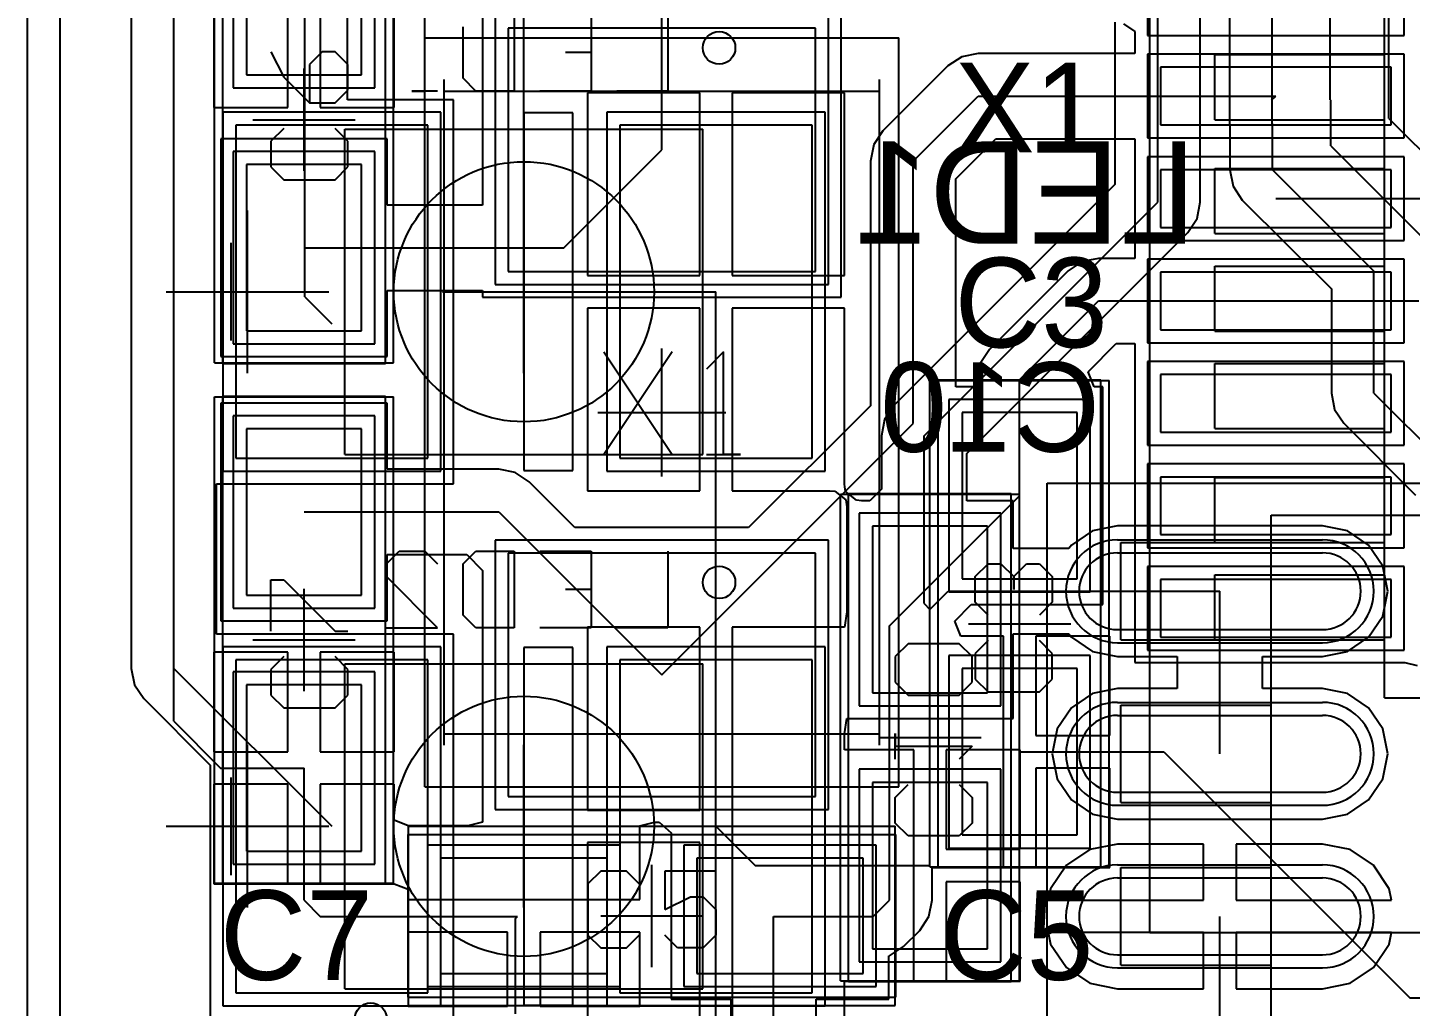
# Model space of a CAD drawing. Header units: millimetres. Extents: x 23.8 to 51.8, y 23.8 to 50.1.
# Drawn here: x 23.75 to 34.55, y 30.79 to 38.44 of the extents above; entities that cross this region are included whole.
import ezdxf

# ---------------------------------------------------------------- set-up
doc = ezdxf.new("R2010")
doc.units = ezdxf.units.MM
for name, color, linetype in [('BottomLayer', 5, 'Continuous'), ('BottomOverlay', 54, 'Continuous'), ('BottomPaste', 16, 'Continuous'), ('BottomSolder', 6, 'Continuous'), ('KeepOutLayer', 6, 'Continuous'), ('Mechanical13', 56, 'Continuous'), ('Mechanical14', 56, 'Continuous'), ('Mechanical15', 56, 'Continuous'), ('TopLayer', 1, 'Continuous'), ('TopOverlay', 2, 'Continuous'), ('TopPaste', 8, 'Continuous'), ('TopSolder', 216, 'Continuous')]:
    doc.layers.add(name, color=color, linetype=linetype)

msp = doc.modelspace()

# ---------------------------------------------------------------- linework, layer by layer
at = {"layer": 'BottomLayer'}
for p, q in [((24.005, 24.019), (24.005, 44.745)), ((25.915, 36.335), (25.915, 41.915)), ((24.559, 41.767), (24.559, 33.433)), ((24.892, 33.433), (24.892, 41.767)), ((33.921, 37.874), (33.921, 40.697)), ((33.467, 37.686), (33.467, 40.509)), ((32.574, 37.074), (32.574, 40.374)), ((32.907, 37.074), (32.907, 39.875)), ((33.134, 39.913), (33.134, 37.686)), ((27.625, 36.375), (27.625, 39.238)), ((34.379, 37.729), (34.379, 39.125)), ((26.248, 37.875), (26.248, 38.539)), ((32.24, 38.482), (32.24, 37.212)), ((28.998, 37.929), (28.121, 37.929)), ((28.121, 37.929), (28.121, 36.502)), ((28.998, 36.502), (28.998, 37.929)), ((30.129, 37.929), (29.252, 37.929)), ((29.252, 37.929), (29.252, 36.502)), ((30.129, 36.502), (30.129, 37.929)), ((27.075, 37.875), (26.248, 37.875)), ((27.075, 34.875), (27.075, 37.875)), ((33.921, 37.874), (33.925, 37.87)), ((33.925, 37.515), (33.925, 37.87)), ((33.134, 37.686), (33.138, 37.666)), ((33.467, 37.686), (33.471, 37.682)), ((33.471, 37.327), (33.471, 37.682)), ((34.379, 37.729), (36.358, 35.75)), ((26.875, 37.675), (25.375, 37.675)), ((25.375, 37.675), (25.375, 35.075)), ((26.875, 35.075), (26.875, 37.675)), ((29.875, 37.675), (28.375, 37.675)), ((28.375, 37.675), (28.375, 35.075)), ((29.875, 35.075), (29.875, 37.675)), ((33.138, 37.666), (33.138, 37.327)), ((33.925, 37.515), (35.125, 36.315)), ((33.138, 37.327), (33.163, 37.2)), ((33.471, 37.327), (34.263, 36.535)), ((32.24, 37.212), (30.514, 35.486)), ((33.163, 37.2), (33.235, 37.091)), ((30.75, 35.25), (32.574, 37.074)), ((32.882, 36.946), (32.907, 37.074)), ((33.235, 37.091), (33.93, 36.397)), ((32.809, 36.838), (32.882, 36.946)), ((31.083, 35.112), (32.809, 36.838)), ((28.121, 36.502), (28.998, 36.502)), ((29.252, 36.502), (30.129, 36.502)), ((34.263, 35.584), (34.263, 36.535)), ((33.93, 36.397), (33.93, 35.584)), ((25.915, 36.335), (26.125, 36.125)), ((27.625, 36.375), (29.125, 36.375)), ((29.125, 32.2), (29.125, 36.375)), ((28.998, 36.248), (28.121, 36.248)), ((28.121, 36.248), (28.121, 34.821)), ((28.998, 34.821), (28.998, 36.248)), ((30.129, 36.248), (29.252, 36.248)), ((29.252, 36.248), (29.252, 34.821)), ((30.129, 34.919), (30.129, 36.248)), ((33.93, 35.584), (33.955, 35.456)), ((34.263, 35.584), (34.824, 35.023)), ((30.514, 35.486), (30.442, 35.378)), ((33.955, 35.456), (34.027, 35.348)), ((30.442, 35.378), (30.417, 35.25)), ((34.027, 35.348), (34.588, 34.787)), ((30.417, 35.25), (30.417, 34.833)), ((30.75, 33.939), (30.75, 35.25)), ((31.083, 34.743), (31.083, 35.112)), ((25.375, 35.075), (26.875, 35.075)), ((28.375, 35.075), (29.875, 35.075)), ((25.225, 33.7), (25.225, 34.875)), ((25.225, 34.875), (27.075, 34.875)), ((30.129, 34.872), (30.129, 34.919)), ((28.121, 34.821), (28.998, 34.821)), ((29.252, 34.821), (30.007, 34.821)), ((30.007, 34.821), (30.015, 34.821)), ((30.015, 34.821), (30.054, 34.818)), ((30.054, 34.818), (30.139, 34.749)), ((30.131, 34.85), (30.129, 34.872)), ((30.136, 34.815), (30.131, 34.85)), ((30.221, 34.746), (30.136, 34.815)), ((30.417, 34.833), (30.327, 34.743)), ((30.139, 34.749), (30.144, 34.714)), ((30.144, 34.714), (30.146, 34.692)), ((30.146, 34.692), (30.146, 34.645)), ((30.26, 34.743), (30.221, 34.746)), ((30.268, 34.743), (30.26, 34.743)), ((30.327, 34.743), (30.268, 34.743)), ((31.446, 34.743), (31.083, 34.743)), ((31.446, 34.369), (31.446, 34.743)), ((30.146, 34.645), (30.146, 33.874)), ((30.346, 34.543), (30.346, 33.243)), ((31.246, 34.543), (30.346, 34.543)), ((31.246, 33.243), (31.246, 34.543)), ((32.065, 34.507), (31.9, 34.396)), ((32.26, 34.546), (32.065, 34.507)), ((33.86, 34.546), (32.26, 34.546)), ((34.055, 34.507), (33.86, 34.546)), ((34.22, 34.396), (34.055, 34.507)), ((31.881, 34.369), (31.446, 34.369)), ((31.9, 34.396), (31.881, 34.369)), ((32.26, 34.336), (33.86, 34.336)), ((34.331, 34.231), (34.22, 34.396)), ((34.37, 34.036), (34.331, 34.231)), ((30.796, 33.893), (30.939, 34.036)), ((30.939, 34.036), (33.06, 34.036)), ((33.06, 32.766), (33.06, 34.036)), ((34.331, 33.841), (34.37, 34.036)), ((30.75, 33.939), (30.796, 33.893)), ((30.146, 33.874), (30.129, 33.754)), ((34.22, 33.676), (34.331, 33.841)), ((27.075, 33.7), (25.225, 33.7)), ((27.075, 30.7), (27.075, 33.7)), ((28.998, 33.754), (28.121, 33.754)), ((28.121, 33.754), (28.121, 32.327)), ((28.998, 32.327), (28.998, 33.754)), ((30.019, 33.754), (29.252, 33.754)), ((29.252, 33.754), (29.252, 32.2)), ((30.129, 33.754), (30.019, 33.754)), ((31.446, 33.043), (31.446, 33.703)), ((31.446, 33.703), (31.881, 33.703)), ((31.881, 33.703), (31.9, 33.676)), ((32.26, 33.736), (33.86, 33.736)), ((31.9, 33.676), (32.065, 33.565)), ((34.055, 33.565), (34.22, 33.676)), ((26.875, 33.5), (25.375, 33.5)), ((25.375, 33.5), (25.375, 30.9)), ((26.875, 30.9), (26.875, 33.5)), ((29.875, 33.5), (28.375, 33.5)), ((28.375, 33.5), (28.375, 30.9)), ((29.875, 30.9), (29.875, 33.5)), ((32.065, 33.565), (32.26, 33.526)), ((32.26, 33.526), (32.727, 33.526)), ((32.727, 33.526), (32.727, 33.276)), ((33.393, 33.276), (33.393, 33.526)), ((33.393, 33.526), (33.86, 33.526)), ((33.86, 33.526), (34.055, 33.565)), ((24.559, 33.433), (24.584, 33.305)), ((24.892, 33.433), (26.125, 32.2)), ((24.584, 33.305), (24.656, 33.197)), ((32.26, 33.276), (32.065, 33.237)), ((32.727, 33.276), (32.26, 33.276)), ((33.86, 33.276), (33.393, 33.276)), ((34.055, 33.237), (33.86, 33.276)), ((24.656, 33.197), (25.175, 32.678)), ((30.346, 33.243), (31.246, 33.243)), ((32.065, 33.237), (31.9, 33.126)), ((34.22, 33.126), (34.055, 33.237)), ((30.129, 32.923), (30.146, 33.043)), ((30.146, 33.043), (30.256, 33.043)), ((30.256, 33.043), (31.446, 33.043)), ((31.9, 33.126), (31.789, 32.961)), ((32.26, 33.066), (33.86, 33.066)), ((34.331, 32.961), (34.22, 33.126)), ((31.789, 32.961), (31.75, 32.766)), ((34.37, 32.766), (34.331, 32.961)), ((30.129, 32.797), (30.129, 32.923)), ((30.669, 32.797), (30.129, 32.797)), ((30.669, 31.893), (30.669, 32.797)), ((31.5, 32.797), (30.923, 32.797)), ((30.923, 32.797), (30.923, 32.02)), ((31.5, 32.02), (31.5, 32.797)), ((31.75, 32.766), (31.789, 32.571)), ((34.331, 32.571), (34.37, 32.766)), ((25.175, 32.678), (25.175, 30.7)), ((30.346, 32.543), (30.346, 31.243)), ((31.246, 32.543), (30.346, 32.543)), ((31.246, 31.243), (31.246, 32.543)), ((31.789, 32.571), (31.9, 32.406)), ((34.22, 32.406), (34.331, 32.571)), ((31.9, 32.406), (32.065, 32.295)), ((32.26, 32.466), (33.86, 32.466)), ((34.055, 32.295), (34.22, 32.406)), ((28.121, 32.327), (28.998, 32.327)), ((32.065, 32.295), (32.26, 32.256)), ((33.86, 32.256), (34.055, 32.295)), ((29.125, 30.226), (29.125, 32.2)), ((29.125, 32.2), (29.432, 31.893)), ((29.252, 32.2), (29.252, 30.646)), ((32.26, 32.256), (33.86, 32.256)), ((28.998, 32.073), (28.121, 32.073)), ((28.121, 32.073), (28.121, 30.646)), ((28.998, 30.646), (28.998, 32.073)), ((30.923, 32.02), (31.5, 32.02)), ((32.044, 32.018), (31.861, 31.895)), ((32.26, 32.061), (32.044, 32.018)), ((32.933, 32.061), (32.26, 32.061)), ((32.933, 31.623), (32.933, 32.061)), ((33.86, 32.061), (33.187, 32.061)), ((33.187, 32.061), (33.187, 31.623)), ((34.076, 32.018), (33.86, 32.061)), ((34.259, 31.895), (34.076, 32.018)), ((29.432, 31.893), (30.796, 31.893)), ((30.669, 30.989), (30.669, 31.893)), ((31.861, 31.895), (31.738, 31.712)), ((34.382, 31.712), (34.259, 31.895)), ((31.5, 31.766), (30.923, 31.766)), ((30.923, 31.766), (30.923, 30.989)), ((31.5, 30.989), (31.5, 31.766)), ((32.26, 31.796), (33.86, 31.796)), ((31.738, 31.712), (31.72, 31.623)), ((34.4, 31.623), (34.382, 31.712)), ((31.72, 31.623), (32.933, 31.623)), ((33.187, 31.623), (34.4, 31.623)), ((33.06, 30.226), (33.06, 31.496)), ((32.933, 31.369), (31.72, 31.369)), ((31.72, 31.369), (31.738, 31.28)), ((32.933, 30.931), (32.933, 31.369)), ((34.4, 31.369), (33.187, 31.369)), ((33.187, 31.369), (33.187, 30.931)), ((34.382, 31.28), (34.4, 31.369)), ((30.346, 31.243), (31.246, 31.243)), ((31.738, 31.28), (31.861, 31.097)), ((34.259, 31.097), (34.382, 31.28)), ((31.861, 31.097), (32.044, 30.974)), ((32.26, 31.196), (33.86, 31.196)), ((34.076, 30.974), (34.259, 31.097)), ((30.129, 30.646), (30.129, 30.989)), ((30.129, 30.989), (30.669, 30.989)), ((30.923, 30.989), (31.5, 30.989)), ((25.375, 30.9), (26.875, 30.9)), ((28.375, 30.9), (29.875, 30.9)), ((32.044, 30.974), (32.26, 30.931)), ((32.26, 30.931), (32.933, 30.931)), ((33.187, 30.931), (33.86, 30.931)), ((33.86, 30.931), (34.076, 30.974))]:
    msp.add_line(p, q, dxfattribs=at)
for centre, start, end in [((32.26, 34.036), 90, 270), ((33.86, 34.036), 270, 90), ((32.26, 32.766), 90, 270), ((33.86, 32.766), 270, 90), ((32.26, 31.496), 90, 270), ((33.86, 31.496), 270, 90)]:
    msp.add_arc(centre, 0.3, start, end, dxfattribs=at)
at = {"layer": 'BottomOverlay'}
for p, q in [((28.006, 37.772), (27.625, 37.772)), ((27.625, 37.772), (27.625, 34.978)), ((28.006, 34.978), (28.006, 37.772)), ((27.625, 34.978), (28.006, 34.978)), ((28.006, 33.597), (27.625, 33.597)), ((27.625, 33.597), (27.625, 30.803)), ((28.006, 30.803), (28.006, 33.597)), ((27.625, 30.803), (28.006, 30.803))]:
    msp.add_line(p, q, dxfattribs=at)
for centre in [(29.149, 38.28), (29.149, 34.105)]:
    msp.add_circle(centre, 0.127, dxfattribs=at)
at = {"layer": 'BottomPaste'}
for p, q in [((26.875, 37.675), (25.375, 37.675)), ((25.375, 37.675), (25.375, 35.075)), ((26.875, 35.075), (26.875, 37.675)), ((29.875, 37.675), (28.375, 37.675)), ((28.375, 37.675), (28.375, 35.075)), ((29.875, 35.075), (29.875, 37.675)), ((25.375, 35.075), (26.875, 35.075)), ((28.375, 35.075), (29.875, 35.075)), ((30.346, 34.543), (30.346, 33.243)), ((31.246, 34.543), (30.346, 34.543)), ((31.246, 33.243), (31.246, 34.543)), ((32.26, 34.336), (33.86, 34.336)), ((32.26, 33.736), (33.86, 33.736)), ((26.875, 33.5), (25.375, 33.5)), ((25.375, 33.5), (25.375, 30.9)), ((26.875, 30.9), (26.875, 33.5)), ((29.875, 33.5), (28.375, 33.5)), ((28.375, 33.5), (28.375, 30.9)), ((29.875, 30.9), (29.875, 33.5)), ((30.346, 33.243), (31.246, 33.243)), ((32.26, 33.066), (33.86, 33.066)), ((30.346, 32.543), (30.346, 31.243)), ((31.246, 32.543), (30.346, 32.543)), ((31.246, 31.243), (31.246, 32.543)), ((32.26, 32.466), (33.86, 32.466)), ((32.26, 31.796), (33.86, 31.796)), ((30.346, 31.243), (31.246, 31.243)), ((32.26, 31.196), (33.86, 31.196)), ((25.375, 30.9), (26.875, 30.9)), ((28.375, 30.9), (29.875, 30.9))]:
    msp.add_line(p, q, dxfattribs=at)
for centre, start, end in [((32.26, 34.036), 90, 270), ((33.86, 34.036), 270, 90), ((32.26, 32.766), 90, 270), ((33.86, 32.766), 270, 90), ((32.26, 31.496), 90, 270), ((33.86, 31.496), 270, 90)]:
    msp.add_arc(centre, 0.3, start, end, dxfattribs=at)
at = {"layer": 'BottomSolder'}
for p, q in [((26.977, 37.777), (25.273, 37.777)), ((25.273, 37.777), (25.273, 34.973)), ((26.977, 34.973), (26.977, 37.777)), ((29.977, 37.777), (28.273, 37.777)), ((28.273, 37.777), (28.273, 34.973)), ((29.977, 34.973), (29.977, 37.777)), ((25.273, 34.973), (26.977, 34.973)), ((28.273, 34.973), (29.977, 34.973)), ((30.244, 34.645), (30.244, 33.141)), ((31.348, 34.645), (30.244, 34.645)), ((31.348, 33.141), (31.348, 34.645)), ((32.26, 34.438), (33.86, 34.438)), ((26.977, 33.602), (25.273, 33.602)), ((25.273, 33.602), (25.273, 30.798)), ((26.977, 30.798), (26.977, 33.602)), ((29.977, 33.602), (28.273, 33.602)), ((28.273, 33.602), (28.273, 30.798)), ((29.977, 30.798), (29.977, 33.602)), ((32.26, 33.634), (33.86, 33.634)), ((32.26, 33.168), (33.86, 33.168)), ((30.244, 33.141), (31.348, 33.141)), ((30.244, 32.645), (30.244, 31.141)), ((31.348, 32.645), (30.244, 32.645)), ((31.348, 31.141), (31.348, 32.645)), ((32.26, 32.364), (33.86, 32.364)), ((32.26, 31.898), (33.86, 31.898)), ((30.244, 31.141), (31.348, 31.141)), ((32.26, 31.094), (33.86, 31.094)), ((25.273, 30.798), (26.977, 30.798)), ((28.273, 30.798), (29.977, 30.798))]:
    msp.add_line(p, q, dxfattribs=at)
for centre, start, end in [((32.26, 34.036), 90, 270), ((33.86, 34.036), 270, 90), ((32.26, 32.766), 90, 270), ((33.86, 32.766), 270, 90), ((32.26, 31.496), 90, 270), ((33.86, 31.496), 270, 90)]:
    msp.add_arc(centre, 0.402, start, end, dxfattribs=at)
at = {"layer": 'KeepOutLayer'}
msp.add_line((23.75, 23.75), (23.75, 45), dxfattribs=at)
at = {"layer": 'Mechanical13'}
for p, q in [((23.75, 23.75), (23.75, 45)), ((34.346, 33.203), (34.346, 40.203)), ((25.273, 35.814), (25.273, 39.624)), ((26.543, 35.814), (26.543, 39.624)), ((25.65, 38.25), (25.75, 38.05)), ((26.05, 38.25), (25.95, 38.15)), ((26.15, 38.25), (26.05, 38.25)), ((26.25, 38.15), (26.15, 38.25)), ((33.02, 37.719), (33.02, 38.227)), ((33.02, 38.227), (34.346, 38.227)), ((25.95, 38.15), (25.95, 37.85)), ((26.25, 37.95), (26.25, 38.15)), ((25.75, 38.05), (25.95, 37.85)), ((26.15, 37.85), (26.25, 37.95)), ((27.002, 32.923), (27.002, 37.943)), ((27.002, 37.943), (30.402, 37.943)), ((30.402, 32.923), (30.402, 37.943)), ((25.95, 37.85), (26.15, 37.85)), ((33.02, 37.719), (34.346, 37.719)), ((25.75, 37.65), (25.65, 37.55)), ((26.25, 37.55), (26.15, 37.65)), ((25.65, 37.55), (25.65, 37.35)), ((26.25, 37.35), (26.25, 37.55)), ((25.65, 37.35), (25.75, 37.25)), ((25.75, 37.25), (26.15, 37.25)), ((26.15, 37.25), (26.25, 37.35)), ((33.02, 36.83), (33.02, 37.338)), ((33.02, 37.338), (34.346, 37.338)), ((33.02, 36.83), (34.346, 36.83)), ((33.02, 36.068), (33.02, 36.576)), ((33.02, 36.576), (34.346, 36.576)), ((33.02, 36.068), (34.346, 36.068)), ((28.25, 35.905), (28.783, 35.105)), ((28.783, 35.905), (28.25, 35.105)), ((29.183, 35.905), (29.05, 35.771)), ((29.183, 35.105), (29.183, 35.905)), ((25.273, 35.814), (26.543, 35.814)), ((33.02, 35.306), (33.02, 35.814)), ((33.02, 35.814), (34.346, 35.814)), ((30.861, 31.877), (30.861, 35.687)), ((30.861, 35.687), (32.131, 35.687)), ((32.131, 31.877), (32.131, 35.687)), ((25.273, 31.75), (25.273, 35.56)), ((25.273, 35.56), (26.543, 35.56)), ((26.543, 31.75), (26.543, 35.56)), ((33.02, 35.306), (34.346, 35.306)), ((29.05, 35.105), (29.316, 35.105)), ((29.316, 35.105), (29.183, 35.105)), ((33.02, 34.417), (33.02, 34.925)), ((33.02, 34.925), (34.346, 34.925)), ((33.02, 34.417), (34.346, 34.417)), ((31.15, 34.15), (31.25, 34.25)), ((31.25, 34.25), (31.35, 34.25)), ((31.35, 34.25), (31.45, 34.15)), ((31.45, 34.15), (31.55, 34.25)), ((31.55, 34.25), (31.65, 34.25)), ((31.65, 34.25), (31.75, 34.15)), ((25.65, 33.725), (25.65, 34.125)), ((25.65, 34.125), (25.75, 34.125)), ((25.75, 34.125), (26.15, 33.725)), ((31.15, 33.95), (31.15, 34.15)), ((31.45, 34.15), (31.45, 34.05)), ((31.45, 34.05), (31.45, 34.15)), ((31.75, 34.15), (31.75, 33.95)), ((33.02, 33.655), (33.02, 34.163)), ((33.02, 34.163), (34.346, 34.163)), ((31.25, 33.85), (31.15, 33.95)), ((31.75, 33.95), (31.65, 33.85)), ((26.15, 33.725), (26.25, 33.725)), ((31.25, 33.65), (31.15, 33.55)), ((31.75, 33.55), (31.65, 33.65)), ((33.02, 33.655), (34.346, 33.655)), ((25.75, 33.525), (25.65, 33.425)), ((26.25, 33.425), (26.15, 33.525)), ((31.15, 33.55), (31.15, 33.35)), ((31.75, 33.35), (31.75, 33.55)), ((25.65, 33.425), (25.65, 33.225)), ((26.25, 33.225), (26.25, 33.425)), ((31.15, 33.35), (31.25, 33.25)), ((31.65, 33.25), (31.75, 33.35)), ((25.65, 33.225), (25.75, 33.125)), ((26.15, 33.125), (26.25, 33.225)), ((31.25, 33.25), (31.65, 33.25)), ((34.346, 33.203), (41.346, 33.203)), ((25.75, 33.125), (26.15, 33.125)), ((27.002, 32.923), (30.402, 32.923)), ((26.72, 32.135), (30.53, 32.135)), ((26.72, 30.865), (26.72, 32.135)), ((30.53, 30.865), (30.53, 32.135)), ((30.861, 31.877), (32.131, 31.877)), ((25.273, 31.75), (26.543, 31.75)), ((28.225, 31.85), (28.125, 31.75)), ((28.125, 31.75), (28.125, 31.35)), ((28.425, 31.85), (28.225, 31.85)), ((28.525, 31.75), (28.425, 31.85)), ((29.125, 31.85), (28.725, 31.85)), ((28.725, 31.85), (28.725, 31.55)), ((28.725, 31.55), (28.925, 31.65)), ((28.925, 31.65), (29.025, 31.65)), ((29.025, 31.65), (29.125, 31.55)), ((29.125, 31.55), (29.125, 31.35)), ((28.125, 31.35), (28.225, 31.25)), ((28.425, 31.25), (28.525, 31.35)), ((28.825, 31.25), (28.725, 31.35)), ((29.125, 31.35), (29.025, 31.25)), ((28.225, 31.25), (28.425, 31.25)), ((29.025, 31.25), (28.825, 31.25)), ((26.72, 30.865), (30.53, 30.865))]:
    msp.add_line(p, q, dxfattribs=at)
at = {"layer": 'Mechanical14'}
for p, q in [((23.75, 23.75), (23.75, 45)), ((26.851, 37.943), (26.851, 38.543)), ((27.151, 38.043), (27.151, 38.443)), ((27.55, 38.543), (27.55, 37.943)), ((28.15, 38.543), (28.15, 37.943)), ((28.75, 38.543), (28.75, 37.943)), ((28.15, 38.243), (27.95, 38.243)), ((27.25, 37.943), (27.151, 38.043)), ((26.951, 37.943), (26.751, 37.943)), ((26.751, 37.943), (26.851, 37.943)), ((27.55, 37.943), (27.25, 37.943)), ((28.15, 37.943), (27.75, 37.943)), ((28.75, 37.943), (28.35, 37.943)), ((26.228, 35.105), (26.228, 37.645)), ((26.228, 37.645), (29.022, 37.645)), ((29.022, 35.105), (29.022, 37.645)), ((25.466, 35.74), (25.466, 37.01)), ((24.831, 36.375), (26.101, 36.375)), ((26.228, 35.105), (29.022, 35.105)), ((30.161, 34.798), (31.431, 34.798)), ((30.161, 30.988), (30.161, 34.798)), ((31.431, 30.988), (31.431, 34.798)), ((33.46, 29.631), (33.46, 34.631)), ((33.46, 34.631), (37.46, 34.631)), ((26.551, 34.25), (26.651, 34.35)), ((26.651, 34.35), (26.851, 34.35)), ((26.851, 34.35), (26.951, 34.25)), ((27.151, 34.25), (27.25, 34.35)), ((27.25, 34.35), (27.55, 34.35)), ((27.55, 34.35), (27.55, 33.75)), ((27.75, 34.35), (28.15, 34.35)), ((28.15, 34.35), (28.15, 33.75)), ((28.75, 34.35), (28.75, 33.75)), ((32.285, 34.417), (33.46, 34.417)), ((32.285, 33.655), (32.285, 34.417)), ((26.551, 34.15), (26.551, 34.25)), ((27.151, 33.85), (27.151, 34.25)), ((26.951, 33.75), (26.551, 34.15)), ((28.15, 34.05), (27.95, 34.05)), ((27.25, 33.75), (27.151, 33.85)), ((26.551, 33.75), (26.951, 33.75)), ((27.55, 33.75), (27.25, 33.75)), ((28.15, 33.75), (27.75, 33.75)), ((28.75, 33.75), (28.35, 33.75)), ((30.625, 33.625), (30.525, 33.525)), ((31.025, 33.625), (30.625, 33.625)), ((31.125, 33.525), (31.025, 33.625)), ((32.285, 33.655), (33.46, 33.655)), ((30.525, 33.525), (30.525, 33.325)), ((31.125, 33.325), (31.125, 33.525)), ((26.228, 33.47), (29.022, 33.47)), ((26.228, 30.93), (26.228, 33.47)), ((29.022, 30.93), (29.022, 33.47)), ((30.525, 33.325), (30.625, 33.225)), ((31.025, 33.225), (31.125, 33.325)), ((30.625, 33.225), (31.025, 33.225)), ((32.285, 33.147), (33.46, 33.147)), ((32.285, 32.385), (32.285, 33.147)), ((25.466, 31.565), (25.466, 32.835)), ((30.525, 32.725), (30.525, 32.925)), ((30.525, 32.925), (30.525, 32.825)), ((30.525, 32.825), (31.125, 32.825)), ((31.125, 32.825), (31.025, 32.725)), ((30.525, 32.425), (30.625, 32.525)), ((31.025, 32.525), (31.125, 32.425)), ((30.525, 32.225), (30.525, 32.425)), ((31.125, 32.425), (31.125, 32.225)), ((32.285, 32.385), (33.46, 32.385)), ((24.831, 32.2), (26.101, 32.2)), ((30.625, 32.125), (30.525, 32.225)), ((31.125, 32.225), (31.025, 32.125)), ((31.025, 32.125), (30.625, 32.125)), ((32.285, 31.877), (33.46, 31.877)), ((32.285, 31.115), (32.285, 31.877)), ((32.285, 31.115), (33.46, 31.115)), ((30.161, 30.988), (31.431, 30.988)), ((26.228, 30.93), (29.022, 30.93))]:
    msp.add_line(p, q, dxfattribs=at)
for centre in [(27.625, 36.375), (27.625, 32.2)]:
    msp.add_circle(centre, 1.016, dxfattribs=at)
at = {"layer": 'Mechanical15'}
for p, q in [((32.512, 31.369), (32.512, 42.037)), ((25.208, 35.819), (25.208, 39.619)), ((26.608, 35.819), (26.608, 39.619)), ((26.852, 32.508), (26.852, 38.358)), ((26.852, 38.358), (30.552, 38.358)), ((30.552, 32.508), (30.552, 38.358)), ((25.908, 37.319), (25.908, 38.119)), ((25.508, 37.719), (26.308, 37.719)), ((26.228, 37.645), (29.022, 37.645)), ((26.228, 35.105), (26.228, 37.645)), ((29.022, 35.105), (29.022, 37.645)), ((27.625, 35.74), (27.625, 37.01)), ((25.339, 35.994), (25.339, 36.756)), ((24.958, 36.375), (25.72, 36.375)), ((26.99, 36.375), (28.26, 36.375)), ((28.702, 34.933), (28.702, 35.933)), ((25.208, 35.819), (26.608, 35.819)), ((30.796, 31.882), (30.796, 35.682)), ((30.796, 35.682), (32.196, 35.682)), ((32.196, 31.882), (32.196, 35.682)), ((25.208, 31.755), (25.208, 35.555)), ((25.208, 35.555), (26.608, 35.555)), ((26.608, 31.755), (26.608, 35.555)), ((28.202, 35.433), (29.202, 35.433)), ((26.228, 35.105), (29.022, 35.105)), ((31.71, 29.381), (31.71, 34.881)), ((31.71, 34.881), (39.21, 34.881)), ((30.096, 34.793), (31.496, 34.793)), ((30.096, 30.993), (30.096, 34.793)), ((31.496, 30.993), (31.496, 34.793)), ((31.496, 33.382), (31.496, 34.182)), ((25.908, 33.255), (25.908, 34.055)), ((31.096, 33.782), (31.896, 33.782)), ((25.508, 33.655), (26.308, 33.655)), ((26.228, 30.93), (26.228, 33.47)), ((26.228, 33.47), (29.022, 33.47)), ((29.022, 30.93), (29.022, 33.47)), ((30.796, 32.493), (30.796, 33.293)), ((27.625, 31.565), (27.625, 32.835)), ((30.396, 32.893), (31.196, 32.893)), ((25.339, 31.819), (25.339, 32.581)), ((26.852, 32.508), (30.552, 32.508)), ((24.958, 32.2), (25.72, 32.2)), ((26.725, 32.2), (30.525, 32.2)), ((26.725, 30.8), (26.725, 32.2)), ((26.99, 32.2), (28.26, 32.2)), ((30.525, 30.8), (30.525, 32.2)), ((28.625, 31.1), (28.625, 31.9)), ((30.796, 31.882), (32.196, 31.882)), ((25.208, 31.755), (26.608, 31.755)), ((28.225, 31.5), (29.025, 31.5)), ((32.512, 31.369), (43.18, 31.369)), ((30.096, 30.993), (31.496, 30.993)), ((26.228, 30.93), (29.022, 30.93)), ((26.725, 30.8), (30.525, 30.8))]:
    msp.add_line(p, q, dxfattribs=at)
for centre in [(27.625, 36.375), (27.625, 32.2)]:
    msp.add_circle(centre, 1.016, dxfattribs=at)
at = {"layer": 'TopLayer'}
for p, q in [((24.005, 24.019), (24.005, 44.745)), ((24.892, 33.02), (24.892, 40.517)), ((28.702, 37.483), (28.702, 39.497)), ((25.458, 39.369), (25.458, 38.069)), ((26.358, 38.069), (26.358, 39.369)), ((25.204, 38.592), (25.204, 37.815)), ((25.781, 37.815), (25.781, 38.592)), ((26.035, 38.592), (26.035, 37.815)), ((26.612, 37.815), (26.612, 38.592)), ((27.302, 38.633), (27.302, 37.052)), ((30.102, 36.333), (30.102, 38.633)), ((32.308, 38.467), (32.396, 38.409)), ((27.502, 38.433), (27.502, 36.533)), ((29.902, 38.433), (27.502, 38.433)), ((29.902, 36.533), (29.902, 38.433)), ((32.396, 38.409), (32.396, 38.236)), ((31.172, 38.236), (31.044, 38.211)), ((32.396, 38.236), (31.172, 38.236)), ((30.936, 38.139), (30.429, 37.632)), ((31.044, 38.211), (30.936, 38.139)), ((34.396, 38.128), (32.596, 38.128)), ((32.596, 38.128), (32.596, 37.678)), ((34.396, 37.678), (34.396, 38.128)), ((25.458, 38.069), (26.358, 38.069)), ((30.665, 37.396), (31.172, 37.903)), ((31.172, 37.903), (33.496, 37.903)), ((33.464, 37.871), (33.496, 37.903)), ((25.204, 37.815), (25.781, 37.815)), ((26.035, 37.815), (26.612, 37.815)), ((30.429, 37.632), (30.357, 37.524)), ((32.596, 37.678), (34.396, 37.678)), ((26.558, 37.569), (25.258, 37.569)), ((25.258, 37.569), (25.258, 35.869)), ((26.558, 37.052), (26.558, 37.569)), ((27.938, 36.719), (28.702, 37.483)), ((30.357, 37.524), (30.332, 37.396)), ((30.998, 37.258), (31.31, 37.57)), ((31.31, 37.57), (32.396, 37.57)), ((32.396, 37.57), (32.396, 37.478)), ((32.396, 37.478), (32.396, 36.678)), ((25.458, 37.369), (25.458, 36.069)), ((26.358, 37.369), (25.458, 37.369)), ((26.358, 36.069), (26.358, 37.369)), ((30.332, 37.396), (30.332, 35.484)), ((30.665, 35.346), (30.665, 37.396)), ((30.998, 35.632), (30.998, 37.258)), ((34.396, 37.328), (32.596, 37.328)), ((32.596, 37.328), (32.596, 36.878)), ((34.396, 36.878), (34.396, 37.328)), ((27.302, 37.052), (26.558, 37.052)), ((33.496, 37.103), (34.728, 37.103)), ((32.596, 36.878), (34.396, 36.878)), ((25.908, 36.719), (27.938, 36.719)), ((31.984, 36.611), (31.876, 36.539)), ((32.112, 36.636), (31.984, 36.611)), ((32.396, 36.636), (32.112, 36.636)), ((32.396, 36.678), (32.396, 36.636)), ((27.502, 36.533), (29.902, 36.533)), ((31.876, 36.539), (31.26, 35.923)), ((34.396, 36.528), (32.596, 36.528)), ((32.596, 36.528), (32.596, 36.078)), ((34.396, 36.078), (34.396, 36.528)), ((26.558, 35.869), (26.558, 36.386)), ((26.558, 36.386), (27.302, 36.386)), ((27.302, 36.386), (27.302, 36.333)), ((27.302, 36.333), (30.102, 36.333)), ((31.496, 35.687), (32.112, 36.303)), ((32.112, 36.303), (33.496, 36.303)), ((33.496, 36.303), (34.613, 36.303)), ((25.458, 36.069), (26.358, 36.069)), ((32.596, 36.078), (34.396, 36.078)), ((32.03, 35.749), (32.25, 35.97)), ((32.25, 35.97), (32.396, 35.97)), ((32.396, 35.97), (32.396, 35.078)), ((25.258, 35.869), (26.558, 35.869)), ((31.26, 35.923), (31.188, 35.815)), ((31.188, 35.815), (31.163, 35.687)), ((32.078, 35.632), (32.03, 35.749)), ((31.163, 35.632), (30.998, 35.632)), ((31.163, 35.687), (31.163, 35.632)), ((31.496, 34.782), (31.496, 35.687)), ((32.146, 35.632), (32.078, 35.632)), ((32.146, 33.932), (32.146, 35.632)), ((34.396, 35.728), (32.596, 35.728)), ((32.596, 35.728), (32.596, 35.278)), ((34.396, 35.278), (34.396, 35.728)), ((26.558, 35.505), (25.258, 35.505)), ((25.258, 35.505), (25.258, 33.805)), ((26.558, 34.988), (26.558, 35.505)), ((30.332, 35.484), (29.38, 34.533)), ((31.946, 35.432), (31.046, 35.432)), ((31.046, 35.432), (31.046, 34.132)), ((31.946, 34.132), (31.946, 35.432)), ((28.702, 33.383), (30.665, 35.346)), ((26.358, 35.305), (25.458, 35.305)), ((25.458, 35.305), (25.458, 34.005)), ((26.358, 34.005), (26.358, 35.305)), ((32.596, 35.278), (34.396, 35.278)), ((27.43, 34.988), (26.558, 34.988)), ((27.558, 34.963), (27.43, 34.988)), ((32.396, 35.078), (32.396, 34.278)), ((27.666, 34.891), (27.558, 34.963)), ((28.024, 34.533), (27.666, 34.891)), ((34.396, 34.928), (32.596, 34.928)), ((32.596, 34.928), (32.596, 34.478)), ((34.396, 34.478), (34.396, 34.928)), ((30.48, 33.766), (31.496, 34.782)), ((25.908, 34.655), (27.43, 34.655)), ((27.43, 34.655), (28.702, 33.383)), ((29.38, 34.533), (28.024, 34.533)), ((32.596, 34.478), (34.396, 34.478)), ((26.558, 33.805), (26.558, 34.322)), ((26.558, 34.322), (27.179, 34.322)), ((27.179, 34.322), (27.302, 34.199)), ((27.502, 34.333), (27.502, 32.433)), ((29.902, 34.333), (27.502, 34.333)), ((29.902, 32.433), (29.902, 34.333)), ((32.396, 34.278), (32.396, 33.478)), ((27.302, 34.199), (27.302, 32.331)), ((31.046, 34.132), (31.946, 34.132)), ((34.396, 34.128), (32.596, 34.128)), ((32.596, 34.128), (32.596, 33.678)), ((34.396, 33.678), (34.396, 34.128)), ((25.458, 34.005), (26.358, 34.005)), ((30.989, 33.803), (31.118, 33.932)), ((31.118, 33.932), (32.146, 33.932)), ((25.258, 33.805), (26.558, 33.805)), ((31.037, 33.686), (30.989, 33.803)), ((30.48, 31.623), (30.48, 33.766)), ((31.369, 33.686), (31.037, 33.686)), ((31.369, 32.782), (31.369, 33.686)), ((32.2, 33.686), (31.623, 33.686)), ((31.623, 33.686), (31.623, 32.909)), ((32.2, 32.909), (32.2, 33.686)), ((32.596, 33.678), (34.396, 33.678)), ((25.781, 33.559), (25.204, 33.559)), ((25.204, 33.559), (25.204, 32.782)), ((25.781, 32.782), (25.781, 33.559)), ((26.612, 33.559), (26.035, 33.559)), ((26.035, 33.559), (26.035, 32.782)), ((26.612, 32.782), (26.612, 33.559)), ((32.396, 33.478), (34.504, 33.478)), ((34.504, 33.478), (34.6, 33.457)), ((31.946, 33.432), (31.046, 33.432)), ((31.046, 33.432), (31.046, 32.132)), ((31.946, 32.132), (31.946, 33.432)), ((26.358, 33.305), (25.458, 33.305)), ((25.458, 33.305), (25.458, 32.005)), ((26.358, 32.005), (26.358, 33.305)), ((24.892, 33.02), (25.257, 32.655)), ((31.623, 32.909), (32.2, 32.909)), ((25.204, 32.782), (25.781, 32.782)), ((26.035, 32.782), (26.612, 32.782)), ((31.369, 31.878), (31.369, 32.782)), ((31.496, 32.782), (32.623, 32.782)), ((32.623, 32.782), (34.544, 30.861)), ((25.257, 32.655), (25.908, 32.655)), ((25.908, 31.623), (25.908, 32.655)), ((32.2, 32.655), (31.623, 32.655)), ((31.623, 32.655), (31.623, 31.878)), ((32.2, 31.878), (32.2, 32.655)), ((25.781, 32.528), (25.204, 32.528)), ((25.204, 32.528), (25.204, 31.751)), ((25.781, 31.751), (25.781, 32.528)), ((26.612, 32.528), (26.035, 32.528)), ((26.035, 32.528), (26.035, 31.751)), ((26.612, 32.247), (26.612, 32.528)), ((27.502, 32.433), (29.902, 32.433)), ((27.302, 32.331), (27.302, 32.233)), ((26.721, 32.204), (26.612, 32.247)), ((26.739, 32.204), (26.721, 32.204)), ((27.187, 32.204), (26.739, 32.204)), ((27.302, 32.233), (27.187, 32.204)), ((28.529, 32.204), (28.644, 32.233)), ((28.529, 31.627), (28.529, 32.204)), ((28.644, 32.233), (28.682, 32.233)), ((28.682, 32.233), (28.775, 32.15)), ((28.775, 32.15), (28.775, 30.85)), ((31.046, 32.132), (31.946, 32.132)), ((25.458, 32.005), (26.358, 32.005)), ((28.275, 31.95), (26.975, 31.95)), ((26.975, 31.95), (26.975, 31.05)), ((28.275, 31.05), (28.275, 31.95)), ((30.275, 31.95), (28.975, 31.95)), ((28.975, 31.95), (28.975, 31.05)), ((30.275, 31.05), (30.275, 31.95)), ((30.813, 31.623), (30.813, 31.878)), ((30.813, 31.878), (31.369, 31.878)), ((31.623, 31.878), (32.2, 31.878)), ((25.204, 31.751), (25.781, 31.751)), ((26.035, 31.751), (26.594, 31.751)), ((26.594, 31.751), (26.612, 31.751)), ((26.612, 31.751), (26.721, 31.708)), ((26.721, 31.708), (26.721, 31.627)), ((25.908, 31.623), (26.035, 31.496)), ((26.721, 31.627), (27.625, 31.627)), ((27.625, 31.627), (28.529, 31.627)), ((30.353, 31.496), (30.48, 31.623)), ((30.788, 31.495), (30.813, 31.623)), ((26.035, 31.496), (27.575, 31.496)), ((27.559, 31.48), (27.575, 31.496)), ((27.559, 30.734), (27.559, 31.48)), ((29.575, 31.496), (30.353, 31.496)), ((29.575, 30.115), (29.575, 31.496)), ((30.716, 31.387), (30.788, 31.495)), ((27.498, 31.373), (26.721, 31.373)), ((26.721, 31.373), (26.721, 30.796)), ((27.498, 30.796), (27.498, 31.373)), ((28.529, 31.373), (27.752, 31.373)), ((27.752, 31.373), (27.752, 30.796)), ((28.529, 30.796), (28.529, 31.373)), ((30.589, 31.26), (30.716, 31.387)), ((30.481, 31.188), (30.589, 31.26)), ((30.475, 31.187), (30.481, 31.188)), ((30.475, 30.85), (30.475, 31.187)), ((26.975, 31.05), (28.275, 31.05)), ((28.975, 31.05), (30.275, 31.05)), ((26.721, 30.796), (27.498, 30.796)), ((27.752, 30.796), (28.529, 30.796)), ((28.775, 30.85), (29.242, 30.85)), ((29.242, 30.85), (29.242, 30.115)), ((29.908, 30.253), (29.908, 30.85)), ((29.908, 30.85), (30.475, 30.85)), ((34.544, 30.861), (40.386, 30.861))]:
    msp.add_line(p, q, dxfattribs=at)
at = {"layer": 'TopOverlay'}
for p, q in [((27.002, 32.833), (27.002, 38.033)), ((30.402, 32.833), (30.402, 38.033))]:
    msp.add_line(p, q, dxfattribs=at)
msp.add_circle((26.429, 30.695), 0.125, dxfattribs=at)
at = {"layer": 'TopPaste'}
for p, q in [((25.458, 39.369), (25.458, 38.069)), ((26.358, 38.069), (26.358, 39.369)), ((27.502, 38.433), (27.502, 36.533)), ((29.902, 38.433), (27.502, 38.433)), ((29.902, 36.533), (29.902, 38.433)), ((34.396, 38.128), (32.596, 38.128)), ((32.596, 38.128), (32.596, 37.678)), ((34.396, 37.678), (34.396, 38.128)), ((25.458, 38.069), (26.358, 38.069)), ((32.596, 37.678), (34.396, 37.678)), ((25.458, 37.369), (25.458, 36.069)), ((26.358, 37.369), (25.458, 37.369)), ((26.358, 36.069), (26.358, 37.369)), ((34.396, 37.328), (32.596, 37.328)), ((32.596, 37.328), (32.596, 36.878)), ((34.396, 36.878), (34.396, 37.328)), ((32.596, 36.878), (34.396, 36.878)), ((27.502, 36.533), (29.902, 36.533)), ((34.396, 36.528), (32.596, 36.528)), ((32.596, 36.528), (32.596, 36.078)), ((34.396, 36.078), (34.396, 36.528)), ((25.458, 36.069), (26.358, 36.069)), ((32.596, 36.078), (34.396, 36.078)), ((34.396, 35.728), (32.596, 35.728)), ((32.596, 35.728), (32.596, 35.278)), ((34.396, 35.278), (34.396, 35.728)), ((31.946, 35.432), (31.046, 35.432)), ((31.046, 35.432), (31.046, 34.132)), ((31.946, 34.132), (31.946, 35.432)), ((26.358, 35.305), (25.458, 35.305)), ((25.458, 35.305), (25.458, 34.005)), ((26.358, 34.005), (26.358, 35.305)), ((32.596, 35.278), (34.396, 35.278)), ((34.396, 34.928), (32.596, 34.928)), ((32.596, 34.928), (32.596, 34.478)), ((34.396, 34.478), (34.396, 34.928)), ((32.596, 34.478), (34.396, 34.478)), ((27.502, 34.333), (27.502, 32.433)), ((29.902, 34.333), (27.502, 34.333)), ((29.902, 32.433), (29.902, 34.333)), ((31.046, 34.132), (31.946, 34.132)), ((34.396, 34.128), (32.596, 34.128)), ((32.596, 34.128), (32.596, 33.678)), ((34.396, 33.678), (34.396, 34.128)), ((25.458, 34.005), (26.358, 34.005)), ((32.596, 33.678), (34.396, 33.678)), ((31.946, 33.432), (31.046, 33.432)), ((31.046, 33.432), (31.046, 32.132)), ((31.946, 32.132), (31.946, 33.432)), ((26.358, 33.305), (25.458, 33.305)), ((25.458, 33.305), (25.458, 32.005)), ((26.358, 32.005), (26.358, 33.305)), ((27.502, 32.433), (29.902, 32.433)), ((31.046, 32.132), (31.946, 32.132)), ((25.458, 32.005), (26.358, 32.005)), ((28.275, 31.95), (26.975, 31.95)), ((26.975, 31.95), (26.975, 31.05)), ((28.275, 31.05), (28.275, 31.95)), ((30.275, 31.95), (28.975, 31.95)), ((28.975, 31.95), (28.975, 31.05)), ((30.275, 31.05), (30.275, 31.95)), ((26.975, 31.05), (28.275, 31.05)), ((28.975, 31.05), (30.275, 31.05))]:
    msp.add_line(p, q, dxfattribs=at)
at = {"layer": 'TopSolder'}
for p, q in [((25.356, 39.471), (25.356, 37.967)), ((26.46, 37.967), (26.46, 39.471)), ((32.494, 39.03), (32.494, 38.376)), ((34.498, 38.376), (34.498, 39.03)), ((27.4, 38.535), (27.4, 36.431)), ((30.004, 36.431), (30.004, 38.535)), ((32.494, 38.376), (34.498, 38.376)), ((34.498, 38.23), (32.494, 38.23)), ((32.494, 38.23), (32.494, 37.576)), ((34.498, 37.576), (34.498, 38.23)), ((25.356, 37.967), (26.46, 37.967)), ((32.494, 37.576), (34.498, 37.576)), ((25.356, 37.471), (25.356, 35.967)), ((26.46, 37.471), (25.356, 37.471)), ((26.46, 35.967), (26.46, 37.471)), ((34.498, 37.43), (32.494, 37.43)), ((32.494, 37.43), (32.494, 36.776)), ((34.498, 36.776), (34.498, 37.43)), ((32.494, 36.776), (34.498, 36.776)), ((34.498, 36.63), (32.494, 36.63)), ((32.494, 36.63), (32.494, 35.976)), ((34.498, 35.976), (34.498, 36.63)), ((27.4, 36.431), (30.004, 36.431)), ((25.356, 35.967), (26.46, 35.967)), ((32.494, 35.976), (34.498, 35.976)), ((34.498, 35.83), (32.494, 35.83)), ((32.494, 35.83), (32.494, 35.176)), ((34.498, 35.176), (34.498, 35.83)), ((32.048, 35.534), (30.944, 35.534)), ((30.944, 35.534), (30.944, 34.03)), ((32.048, 34.03), (32.048, 35.534)), ((26.46, 35.407), (25.356, 35.407)), ((25.356, 35.407), (25.356, 33.903)), ((26.46, 33.903), (26.46, 35.407)), ((32.494, 35.176), (34.498, 35.176)), ((34.498, 35.03), (32.494, 35.03)), ((32.494, 35.03), (32.494, 34.376)), ((34.498, 34.376), (34.498, 35.03)), ((27.4, 34.435), (27.4, 32.331)), ((30.004, 34.435), (27.4, 34.435)), ((30.004, 32.331), (30.004, 34.435)), ((32.494, 34.376), (34.498, 34.376)), ((34.498, 34.23), (32.494, 34.23)), ((32.494, 34.23), (32.494, 33.576)), ((34.498, 33.576), (34.498, 34.23)), ((30.944, 34.03), (32.048, 34.03)), ((25.356, 33.903), (26.46, 33.903)), ((32.048, 33.534), (30.944, 33.534)), ((30.944, 33.534), (30.944, 32.03)), ((32.048, 32.03), (32.048, 33.534)), ((32.494, 33.576), (34.498, 33.576)), ((26.46, 33.407), (25.356, 33.407)), ((25.356, 33.407), (25.356, 31.903)), ((26.46, 31.903), (26.46, 33.407)), ((27.4, 32.331), (30.004, 32.331)), ((28.377, 32.052), (26.873, 32.052)), ((26.873, 32.052), (26.873, 30.948)), ((28.377, 30.948), (28.377, 32.052)), ((30.377, 32.052), (28.873, 32.052)), ((28.873, 32.052), (28.873, 30.948)), ((30.377, 30.948), (30.377, 32.052)), ((30.944, 32.03), (32.048, 32.03)), ((25.356, 31.903), (26.46, 31.903)), ((26.873, 30.948), (28.377, 30.948)), ((28.873, 30.948), (30.377, 30.948))]:
    msp.add_line(p, q, dxfattribs=at)

# ---------------------------------------------------------------- texts
at = {"layer": 'BottomOverlay', "text_generation_flag": 2}
for s, height, p in [('LED1', 0.8, (32.875, 36.75)), ('C10', 0.7, (32.125, 35.125))]:
    msp.add_text(s, height=height, dxfattribs=at).set_placement(p)
at = {"layer": 'TopOverlay'}
for s, p in [('X1', (30.988, 37.465)), ('C3', (30.988, 35.941)), ('C7', (25.25, 31)), ('C5', (30.875, 31))]:
    msp.add_text(s, height=0.7, dxfattribs=at).set_placement(p)

doc.saveas('drawing.dxf')
